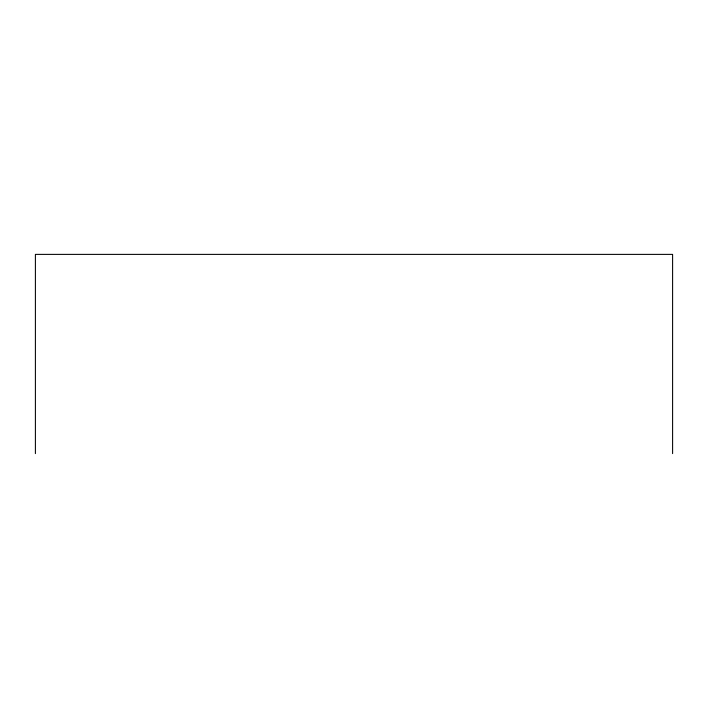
<?xml version="1.0" encoding="UTF-8"?>
<svg xmlns="http://www.w3.org/2000/svg" width="708" height="708" viewBox="0 0 708 708"><rect width="100%" height="100%" fill="white"/><g stroke="black" fill="none" stroke-linecap="round" stroke-linejoin="round"><path stroke-width="1.06" d="M672.6 453.616L672.6 254.384L35.4 254.384L35.4 453.616"/></g></svg>
